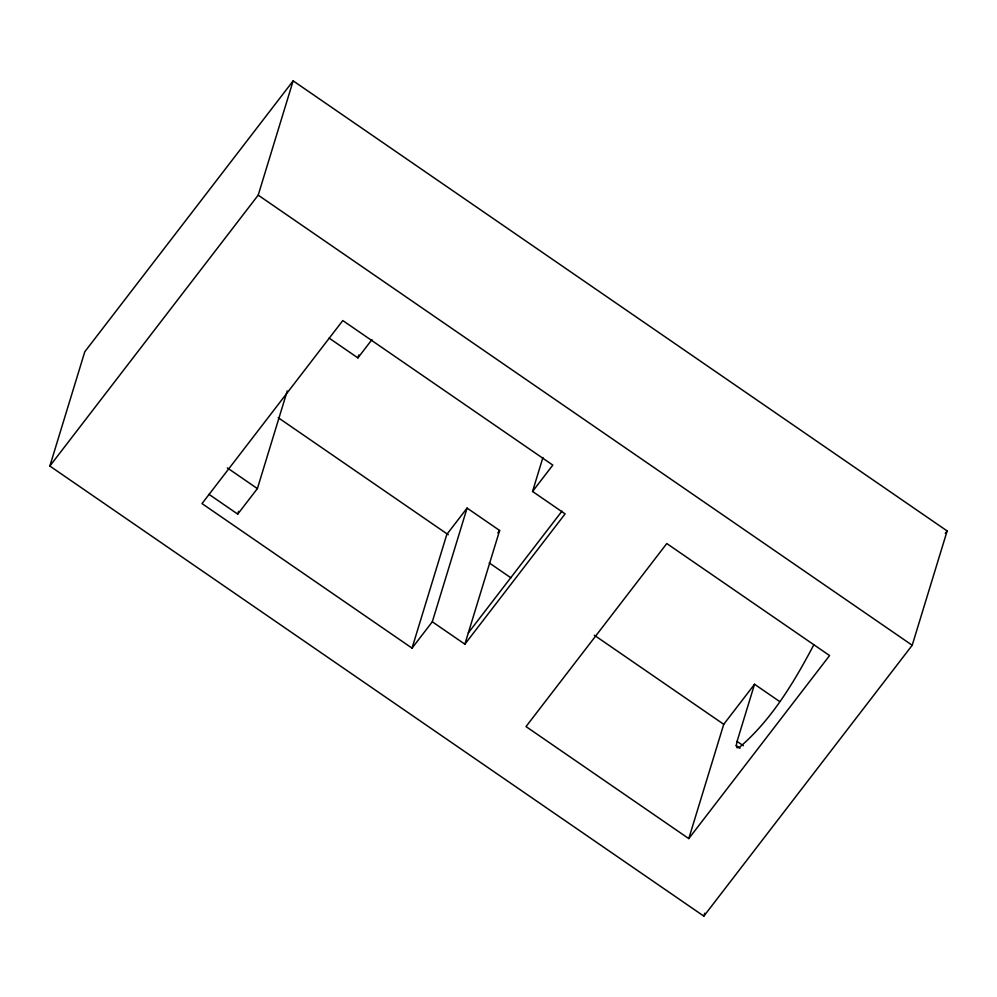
<?xml version="1.0" encoding="UTF-8"?>
<svg xmlns="http://www.w3.org/2000/svg" width="997" height="997" viewBox="0 0 997 997"><rect width="100%" height="100%" fill="white"/><g stroke="black" fill="none" stroke-linecap="round" stroke-linejoin="round"><path stroke-width="1.5" d="M813.901 644.648C794.223 681.948 771.566 719.959 739.226 747.513L736.97 747.675L736.247 745.606L737.07 741.407L754.542 684.254L779.592 701.489M49.85 466.048L84.795 351.742L293.155 80.857L947.15 530.952L912.205 645.258L703.845 916.143L49.85 466.048L258.198 195.15L293.155 80.857M208.946 494.3L237.747 514.128L238.582 511.374M237.747 514.128L257.388 488.592L287.236 390.949M329.097 338.083L357.898 357.911L358.808 354.944M464.876 644.187L565.112 513.866L532.548 491.459L552.824 465.101L342.794 320.56L202.017 503.585L412.048 648.137L446.806 534.442L467.082 508.084L499.634 530.491L464.876 644.187L432.312 621.779L467.082 508.084M532.548 491.459L542.929 457.498M688.79 838.602L829.579 655.565L666.794 543.539L526.017 726.576L688.79 838.602L723.735 724.308L754.542 684.254M703.845 916.143L704.754 913.177M357.898 357.911L371.968 339.628M497.79 532.897L499.634 530.491M412.048 648.137L432.312 621.779M468.341 632.871L561.959 511.162M945.281 533.395L947.15 530.952M258.198 195.15L912.205 645.258M278.225 417.693L448.301 534.741M489.228 562.906L510.963 577.861M594.287 635.201L723.735 724.308M737.07 741.407L743.338 745.719M736.247 745.606L739.998 748.199M227.328 467.905L257.388 488.592"/></g></svg>
